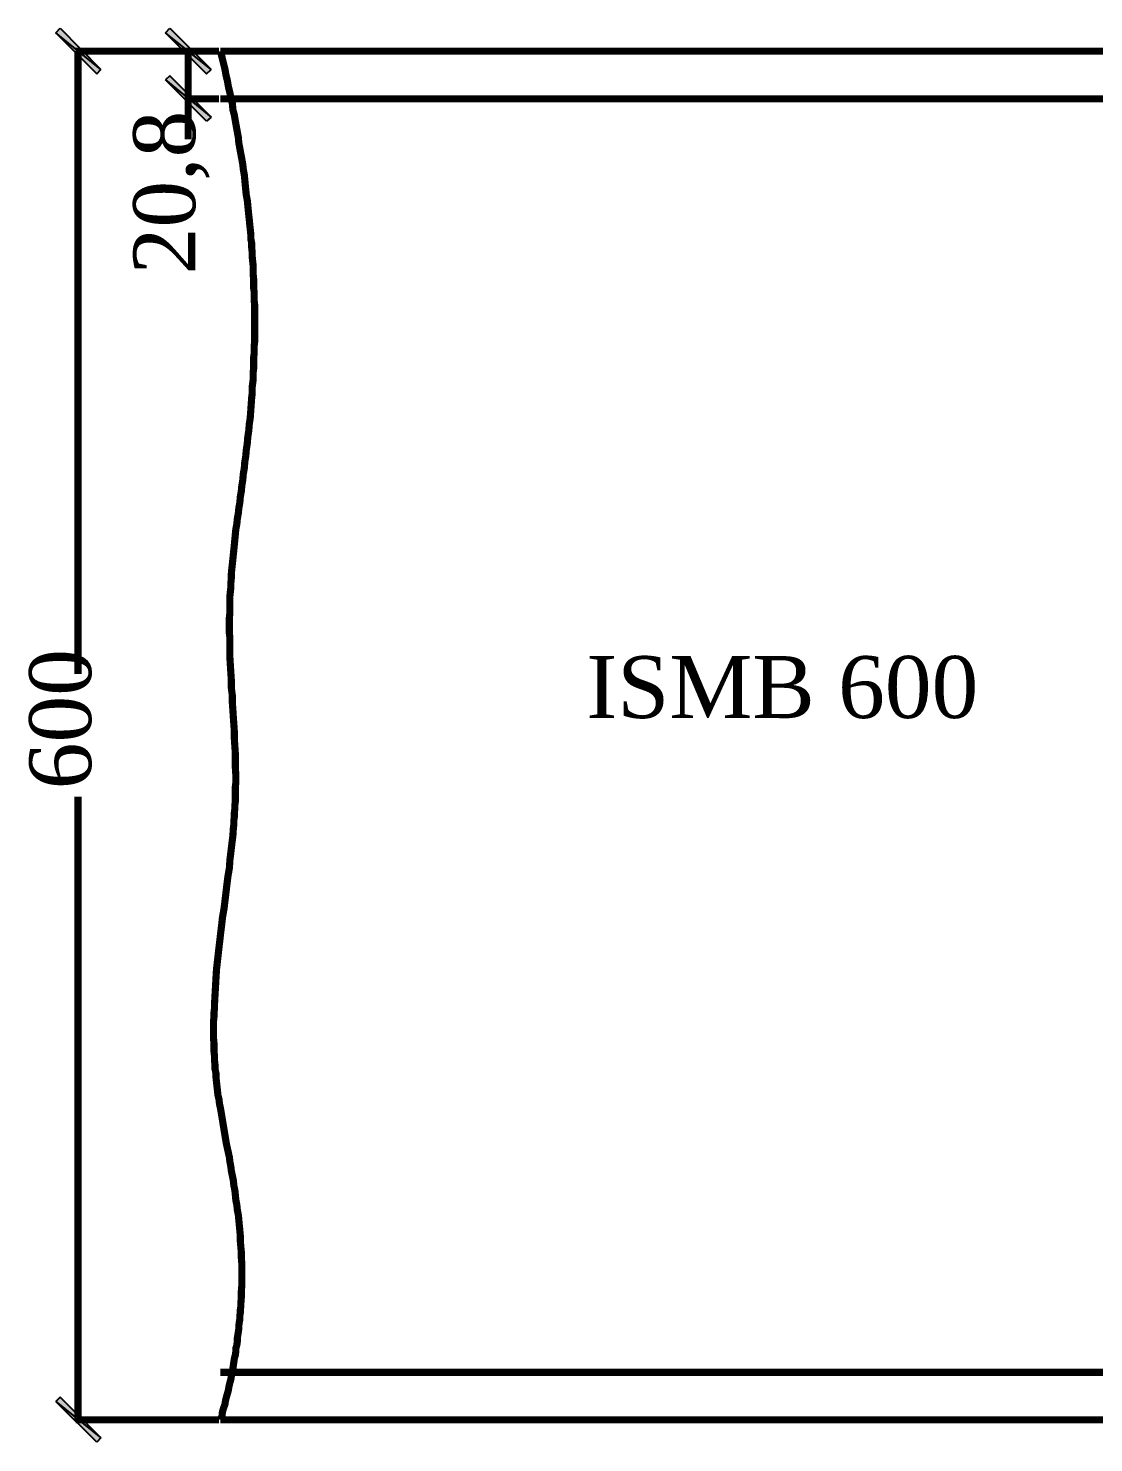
# Model space of a CAD drawing. Header units: millimetres. Extents: x 5315 to 5554, y 2783 to 3056.
# Drawn here: x 5419.3 to 5457.2, y 2848.3 to 2898.6 of the extents above; entities that cross this region are included whole.
import ezdxf

# ---------------------------------------------------------------- set-up
doc = ezdxf.new("R2010")
doc.units = ezdxf.units.MM
for name, color, linetype in [('H', 7, 'Continuous'), ('P', 7, 'Continuous'), ('T', 7, 'Continuous')]:
    doc.layers.add(name, color=color, linetype=linetype)
doc.styles.get("Standard").update_dxf_attribs({"font": 'arial.ttf'})

msp = doc.modelspace()

# ---------------------------------------------------------------- hatches: boundary and pattern name
at = {"layer": 'H', "linetype": 'Continuous'}
for points in [[(5421.923, 2897.109), (5421.782, 2896.951), (5420.318, 2898.415), (5420.476, 2898.573), (5421.923, 2897.109)], [(5425.839, 2897.109), (5425.68, 2896.951), (5424.233, 2898.415), (5424.392, 2898.573), (5425.839, 2897.109)], [(5425.839, 2895.416), (5425.68, 2895.257), (5424.233, 2896.721), (5424.392, 2896.88), (5425.839, 2895.416)], [(5421.923, 2848.461), (5421.782, 2848.303), (5420.318, 2849.767), (5420.476, 2849.925), (5421.923, 2848.461)]]:
    msp.add_hatch(color=256, dxfattribs=at).paths.add_polyline_path(points)

# ---------------------------------------------------------------- linework, layer by layer
at = {"layer": 'P'}
for points in [[(5420.318, 2898.415), (5420.476, 2898.573)], [(5420.476, 2898.573), (5421.923, 2897.109)], [(5424.216, 2898.415), (5424.374, 2898.573)], [(5424.374, 2898.573), (5425.839, 2897.109)], [(5421.923, 2897.109), (5420.318, 2898.415)], [(5420.318, 2898.415), (5421.782, 2896.951)], [(5421.923, 2897.109), (5420.318, 2898.415)], [(5425.839, 2897.109), (5424.216, 2898.415)], [(5424.216, 2898.415), (5425.68, 2896.951)], [(5425.839, 2897.109), (5424.216, 2898.415)], [(5421.782, 2896.951), (5421.923, 2897.109)], [(5425.68, 2896.951), (5425.839, 2897.109)], [(5424.374, 2896.88), (5424.216, 2896.739)], [(5424.216, 2896.739), (5425.839, 2895.416)], [(5424.216, 2896.739), (5425.839, 2895.416)], [(5425.68, 2895.275), (5424.216, 2896.739)], [(5425.839, 2895.416), (5424.374, 2896.88)], [(5425.839, 2895.416), (5425.68, 2895.275)], [(5420.476, 2849.925), (5420.318, 2849.767)], [(5421.923, 2848.479), (5420.476, 2849.925)], [(5420.318, 2849.767), (5421.923, 2848.479)], [(5420.318, 2849.767), (5421.923, 2848.479)], [(5421.782, 2848.32), (5420.318, 2849.767)], [(5421.923, 2848.479), (5421.782, 2848.32)]]:
    msp.add_lwpolyline(points, dxfattribs=at)
at = {"layer": 'P', "const_width": 0.254}
for points in [[(5426.121, 2897.762), (5421.023, 2897.762)], [(5421.111, 2897.762), (5421.111, 2875.625)], [(5426.121, 2897.762), (5424.921, 2897.762)], [(5425.027, 2897.762), (5425.027, 2896.069), (5425.027, 2894.622)], [(5426.174, 2897.762), (5426.227, 2897.55), (5426.279, 2897.339), (5426.332, 2897.127), (5426.368, 2896.915), (5426.421, 2896.704), (5426.456, 2896.492), (5426.509, 2896.28), (5426.544, 2896.086), (5426.597, 2895.892), (5426.615, 2895.681), (5426.668, 2895.487), (5426.703, 2895.275), (5426.738, 2895.081), (5426.773, 2894.887), (5426.809, 2894.693), (5426.826, 2894.499), (5426.862, 2894.305), (5426.897, 2894.111), (5426.932, 2893.934), (5426.967, 2893.74), (5426.985, 2893.564), (5427.02, 2893.37), (5427.038, 2893.194), (5427.056, 2893), (5427.073, 2892.823), (5427.091, 2892.647), (5427.126, 2892.47), (5427.144, 2892.294), (5427.161, 2892.118), (5427.179, 2891.941), (5427.197, 2891.782), (5427.214, 2891.606), (5427.232, 2891.447), (5427.25, 2891.271), (5427.25, 2891.095), (5427.285, 2890.936), (5427.285, 2890.759), (5427.303, 2890.601), (5427.303, 2890.442), (5427.32, 2890.283), (5427.338, 2890.124), (5427.338, 2889.966), (5427.338, 2889.807), (5427.355, 2889.648), (5427.355, 2889.489), (5427.355, 2889.331), (5427.373, 2889.19), (5427.373, 2889.031), (5427.373, 2888.872), (5427.391, 2888.731), (5427.391, 2888.59), (5427.391, 2888.431), (5427.391, 2888.29), (5427.391, 2888.149), (5427.391, 2888.008), (5427.391, 2887.867), (5427.391, 2887.708), (5427.391, 2887.584), (5427.391, 2887.443), (5427.373, 2887.302), (5427.373, 2887.161), (5427.373, 2887.02), (5427.355, 2886.896), (5427.355, 2886.755), (5427.355, 2886.632), (5427.355, 2886.491), (5427.338, 2886.367), (5427.338, 2886.226), (5427.338, 2886.103), (5427.32, 2885.962), (5427.303, 2885.838), (5427.303, 2885.715), (5427.303, 2885.591), (5427.285, 2885.468), (5427.267, 2885.221), (5427.25, 2884.974), (5427.232, 2884.727), (5427.197, 2884.498), (5427.179, 2884.268), (5427.144, 2884.039), (5427.126, 2883.81), (5427.091, 2883.58), (5427.073, 2883.369), (5427.038, 2883.157), (5427.02, 2882.928), (5426.985, 2882.734), (5426.967, 2882.522), (5426.932, 2882.31), (5426.914, 2882.116), (5426.879, 2881.922), (5426.862, 2881.711), (5426.826, 2881.517), (5426.809, 2881.34), (5426.773, 2881.146), (5426.756, 2880.952), (5426.72, 2880.776), (5426.703, 2880.599), (5426.685, 2880.405), (5426.668, 2880.229), (5426.65, 2880.053), (5426.632, 2879.876), (5426.615, 2879.717), (5426.597, 2879.541), (5426.579, 2879.382), (5426.562, 2879.206), (5426.562, 2879.047), (5426.544, 2878.871), (5426.544, 2878.712), (5426.526, 2878.553), (5426.509, 2878.395), (5426.509, 2878.236), (5426.509, 2878.095), (5426.509, 2877.936), (5426.509, 2877.795), (5426.491, 2877.636), (5426.491, 2877.495), (5426.491, 2877.336), (5426.491, 2877.195), (5426.491, 2877.054), (5426.509, 2876.913), (5426.509, 2876.754), (5426.509, 2876.631), (5426.509, 2876.472), (5426.509, 2876.331), (5426.509, 2876.207), (5426.526, 2875.925), (5426.544, 2875.643), (5426.562, 2875.378), (5426.562, 2875.114), (5426.597, 2874.849), (5426.597, 2874.585), (5426.615, 2874.338), (5426.632, 2874.073), (5426.65, 2873.826), (5426.668, 2873.561), (5426.668, 2873.315), (5426.685, 2873.05), (5426.703, 2872.785), (5426.703, 2872.538), (5426.703, 2872.291), (5426.72, 2872.027), (5426.72, 2871.762), (5426.703, 2871.621), (5426.703, 2871.498), (5426.703, 2871.357), (5426.703, 2871.233), (5426.703, 2871.092), (5426.685, 2870.969), (5426.685, 2870.827), (5426.668, 2870.704), (5426.668, 2870.563), (5426.65, 2870.422), (5426.65, 2870.281), (5426.632, 2870.14), (5426.615, 2869.875), (5426.579, 2869.593), (5426.544, 2869.293), (5426.509, 2869.011), (5426.491, 2868.728), (5426.438, 2868.429), (5426.403, 2868.146), (5426.368, 2867.846), (5426.332, 2867.547), (5426.297, 2867.264), (5426.244, 2866.965), (5426.209, 2866.647), (5426.174, 2866.365), (5426.138, 2866.047), (5426.103, 2865.747), (5426.068, 2865.43), (5426.033, 2865.13), (5426.015, 2864.83), (5425.997, 2864.513), (5425.98, 2864.213), (5425.962, 2863.895), (5425.962, 2863.737), (5425.944, 2863.596), (5425.944, 2863.437), (5425.927, 2863.296), (5425.927, 2863.137), (5425.927, 2862.978), (5425.927, 2862.819), (5425.927, 2862.661), (5425.944, 2862.502), (5425.944, 2862.361), (5425.944, 2862.202), (5425.962, 2862.043), (5425.962, 2861.885), (5425.98, 2861.726), (5425.98, 2861.585), (5426.015, 2861.426), (5426.015, 2861.285), (5426.033, 2861.126), (5426.05, 2860.967), (5426.068, 2860.809), (5426.085, 2860.65), (5426.121, 2860.509), (5426.138, 2860.35), (5426.174, 2860.191), (5426.227, 2859.874), (5426.279, 2859.556), (5426.332, 2859.239), (5426.385, 2858.921), (5426.456, 2858.604), (5426.491, 2858.445), (5426.509, 2858.286), (5426.544, 2858.11), (5426.562, 2857.951), (5426.597, 2857.792), (5426.632, 2857.616), (5426.65, 2857.44), (5426.685, 2857.281), (5426.703, 2857.104), (5426.72, 2856.928), (5426.756, 2856.752), (5426.773, 2856.575), (5426.809, 2856.399), (5426.826, 2856.222), (5426.844, 2856.028), (5426.862, 2855.852), (5426.879, 2855.658), (5426.879, 2855.464), (5426.897, 2855.27), (5426.914, 2855.094), (5426.914, 2854.9), (5426.932, 2854.688), (5426.932, 2854.494), (5426.932, 2854.3), (5426.932, 2854.088), (5426.932, 2853.876), (5426.914, 2853.665), (5426.914, 2853.453), (5426.897, 2853.241), (5426.897, 2853.136), (5426.879, 2853.03), (5426.879, 2852.924), (5426.862, 2852.818), (5426.862, 2852.695), (5426.844, 2852.589), (5426.826, 2852.465), (5426.826, 2852.36), (5426.809, 2852.236), (5426.791, 2852.13), (5426.773, 2852.024), (5426.773, 2851.901), (5426.756, 2851.777), (5426.72, 2851.654), (5426.72, 2851.548), (5426.703, 2851.425), (5426.668, 2851.301), (5426.65, 2851.178), (5426.632, 2851.054), (5426.615, 2850.931), (5426.579, 2850.807), (5426.562, 2850.684), (5426.544, 2850.56), (5426.509, 2850.437), (5426.474, 2850.296), (5426.456, 2850.172), (5426.421, 2850.049), (5426.385, 2849.925), (5426.35, 2849.784), (5426.332, 2849.661), (5426.279, 2849.52), (5426.244, 2849.396), (5426.227, 2849.255), (5426.174, 2849.114)], [(5426.174, 2897.762), (5516.308, 2897.762)], [(5426.121, 2896.069), (5424.921, 2896.069)], [(5426.174, 2896.069), (5515.744, 2896.069)], [(5421.111, 2849.114), (5421.111, 2871.268)], [(5426.174, 2850.807), (5516.308, 2850.807)], [(5426.121, 2849.114), (5421.023, 2849.114)], [(5426.174, 2849.114), (5516.308, 2849.114)]]:
    msp.add_lwpolyline(points, dxfattribs=at)

# ---------------------------------------------------------------- texts
at = {"layer": 'T', "char_height": 2.2, "attachment_point": 1, "rotation": 90}
for s, insert in [('{\\fTimes New Roman|b0|i0|c0|p18;20,8}', (5423.076, 2889.828)), ('{\\fTimes New Roman|b0|i0|c0|p18;600}', (5419.376, 2871.528))]:
    msp.add_mtext(s, dxfattribs=dict(at, insert=insert))
at = {"layer": 'T', "insert": (5439.176, 2874.028), "char_height": 2.2, "attachment_point": 7}
msp.add_mtext('{\\fTimes New Roman|b0|i0|c0|p18;ISMB 600}', dxfattribs=at)

doc.saveas('drawing.dxf')
